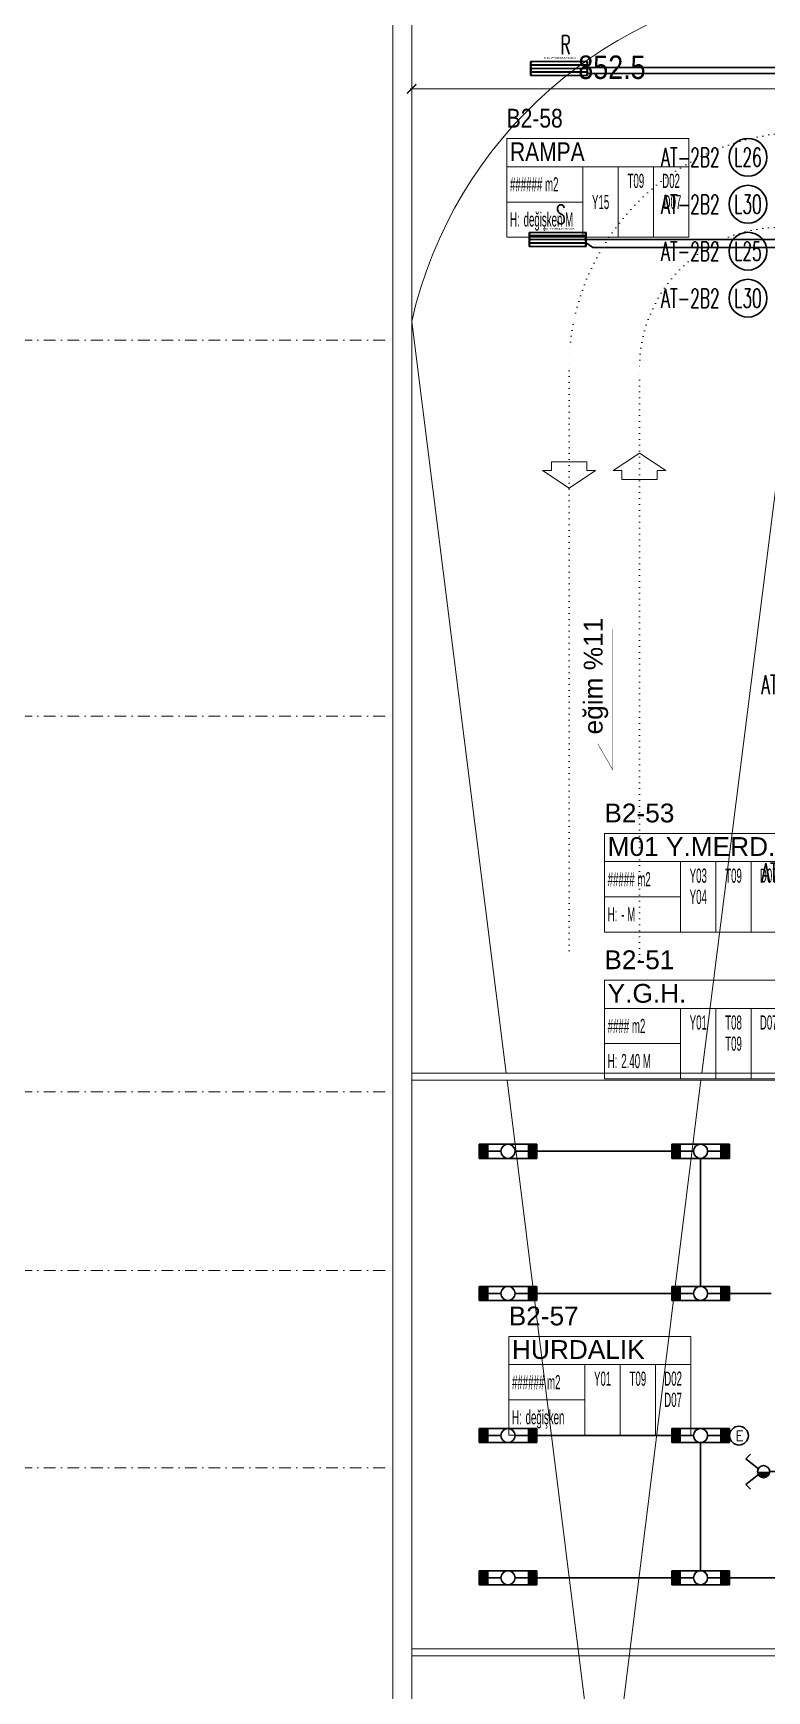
# Model space of a CAD drawing. Header units: metres. Extents: x -13316 to 152404, y -3899 to 30226.
# Drawn here: x -446 to 1116, y 1486 to 5013 of the extents above; entities that cross this region are included whole.
import ezdxf
from ezdxf.enums import TextEntityAlignment as Align

# ---------------------------------------------------------------- set-up
doc = ezdxf.new("R2010")
doc.units = ezdxf.units.M
doc.header["$LTSCALE"] = 100
doc.header["$MEASUREMENT"] = 0
doc.header["$PDMODE"] = 1
doc.linetypes.add('DASHDOT2', pattern=[0.5, 0.25, -0.125, 0, -0.125])
doc.linetypes.add('DOT2', pattern=[0.125, 0, -0.125])
doc.layers.get('0').update_dxf_attribs({"color": 9, "lineweight": 9})
for name, color, linetype, lineweight in [('00', 9, 'Continuous', 9), ('01', 9, 'Continuous', 9), ('06D', 9, 'Continuous', 9), ('21', 9, 'Continuous', 9), ('21_mahal200', 9, 'Continuous', 9), ('24', 9, 'DASHDOT2', 9), ('25', 9, 'Continuous', 9), ('E-1x36 W SIVAÜSTÜ FLUORESAN ARMATÜR (ETANŞ)', 7, 'Continuous', 30), ('E-2x36 W SIVAÜSTÜ FLUORESAN ARMATÜR (ETANŞ)', 7, 'Continuous', 30), ('E-2x54 W SIVAÜSTÜ FLUORESAN YÜKSEK TAVAN ARMATÜRÜ', 7, 'Continuous', 30), ('E-ACİL AYDINLATMA KİTİ', 7, 'Continuous', 30), ('E-KABLO', 7, 'Continuous', 30), ('E-KOMÜTATÖR ANAHTAR (ETANŞ)', 7, 'Continuous', 30), ('E-LINYE', 7, 'Continuous', 30)]:
    doc.layers.add(name, color=color, linetype=linetype, lineweight=lineweight)
doc.styles.add('Arial', font='arial.ttf', dxfattribs={"height": 2.5})
doc.styles.add('E-YAZI', font='txttw.shx')
doc.styles.add('MuuM_TEXT-ITALIC', font='ARIALNI.TTF')
doc.styles.add('MuuM_TEXT-STANDART', font='ARIALN.TTF')
doc.dimstyles.new('MuuM_DIM200', dxfattribs={"dimscale": 20, "dimtxt": 2, "dimasz": 1, "dimexe": 1, "dimexo": 1, "dimgap": 1, "dimtad": 1, "dimdec": 1, "dimrnd": 0.5, "dimdsep": 46, "dimtxsty": 'MuuM_TEXT-STANDART', "dimblk": 'ARCHTICK', "dimcen": 0, "dimdle": 0.15, "dimclrd": 256, "dimclre": 256, "dimclrt": 256, "dimadec": 0, "dimazin": 0, "dimtfac": 5, "dimtdec": 1, "dimtix": 1, "dimtmove": 2, "dimatfit": 3, "dimldrblk": 'DOT', "dimfxl": 3, "dimfxlon": 1, "dimtolj": 1, "dimlwd": -1, "dimlwe": -1, "dimarcsym": 0})

# ---------------------------------------------------------------- blocks, each defined once
blk = doc.blocks.new('p-akslar_yeni')
at = {"layer": '24'}
for points in [[(2164.8, -4535), (6415, -4535)], [(2164.8, -5335), (6415, -5335)], [(2164.8, -6135), (6415, -6135)], [(2164.8, -6515), (6415, -6515)], [(2164.8, -6935), (6415, -6935)]]:
    blk.add_lwpolyline(points, dxfattribs=at)
blk = doc.blocks.new('100_2x36 W SIVAÜSTÜ FLUORESAN ARMATÜR (ETANŞ)')
at = {"layer": 'E-2x36 W SIVAÜSTÜ FLUORESAN ARMATÜR (ETANŞ)', "color": 4}
for p, q in [((-6.15, 1.5), (6.15, 1.5)), ((-6.15, 1.5), (-6.15, -1.5)), ((-1.5, 0), (-6.15, 0)), ((1.5, 0), (6.15, 0)), ((6.15, 1.5), (6.15, -1.5)), ((-6.15, -1.5), (6.15, -1.5))]:
    blk.add_line(p, q, dxfattribs=at)
blk.add_circle((0, 0), 1.5, dxfattribs=at)
for points in [[(-4.15, 1.5), (-4.15, -1.5), (-6.15, 1.5), (-6.15, -1.5)], [(4.15, 1.5), (4.15, -1.5), (6.15, 1.5), (6.15, -1.5)]]:
    blk.add_solid(points, dxfattribs=at)
blk = doc.blocks.new('100_KOMÜTATÖR ANAHTAR (ETANŞ)')
at = {"layer": 'E-KOMÜTATÖR ANAHTAR (ETANŞ)', "color": 4}
for p, q in [((-1.7, 5.22), (-2.33, 4.62)), ((-0.37, 3.56), (-1.7, 5.22)), ((0.37, 3.56), (1.7, 5.22)), ((1.7, 5.22), (2.33, 4.62)), ((0, 2.05), (0, 0))]:
    blk.add_line(p, q, dxfattribs=at)
at = {"layer": 'E-KOMÜTATÖR ANAHTAR (ETANŞ)', "color": 4, "const_width": 0.81}
blk.add_lwpolyline([(0, 3.27, 0.414214), (-0.41, 2.86, 0.414214), (0, 2.46, 0.414214)], format="xyb", dxfattribs=at)
at = {"layer": 'E-KOMÜTATÖR ANAHTAR (ETANŞ)', "color": 4}
blk.add_circle((0, 2.86), 0.81, dxfattribs=at)
blk = doc.blocks.new('100_ACİL AYDINLATMA KİTİ')
at = {"layer": 'E-ACİL AYDINLATMA KİTİ', "color": 3}
blk.add_circle((0, 0), 1.25, dxfattribs=at)
at = {"layer": 'E-ACİL AYDINLATMA KİTİ', "color": 3, "style": 'E-YAZI'}
blk.add_text('E', height=1.34, dxfattribs=at).set_placement((-0.45, -0.69))
blk = doc.blocks.new('2x54 W SIVAÜSTÜ FLUORESAN YÜKSEK TAVAN ARMATÜRÜ')
at = {"layer": 'E-2x54 W SIVAÜSTÜ FLUORESAN YÜKSEK TAVAN ARMATÜRÜ', "color": 4}
for p, q in [((-60.8, 15), (-60.8, -15)), ((-60.8, 15), (60.8, 15)), ((-60, 0), (-15, 0)), ((15, 0), (60, 0)), ((60.8, 15), (60.8, 0)), ((60.8, 0), (60.8, -15)), ((-60.8, -15), (60.8, -15))]:
    blk.add_line(p, q, dxfattribs=at)
at = {"layer": 'E-2x54 W SIVAÜSTÜ FLUORESAN YÜKSEK TAVAN ARMATÜRÜ', "color": 7}
for p, q in [((-60.8, 0), (60.8, 0)), ((-59.3, 8), (59.3, 8)), ((-59.2, 7), (59.4, 7)), ((-59.3, -7), (59.3, -7)), ((-59.2, -8), (59.4, -8))]:
    blk.add_line(p, q, dxfattribs=at)
for centre in [(-59.2, 7.6), (-59.2, 7.3), (59.4, 7.6), (59.4, 7.3), (-59.2, -7.4), (-59.2, -7.7), (59.4, -7.4), (59.4, -7.7)]:
    blk.add_circle(centre, 0.11, dxfattribs=at)
for centre, radius, start, end in [((-48.7, 7.5), 12.1, 141.86, 218.14), ((-59.1, 7.5), 0.515, 106.8674, 266.7612), ((-59.3, 7.5), 0.519, 289.2244, 84.4042), ((48.7, 7.5), 12.1, 321.86, 38.14), ((59.5, 7.5), 0.515, 106.8674, 266.7612), ((59.3, 7.5), 0.519, 289.2244, 84.4042), ((-48.7, -7.5), 12.1, 141.86, 218.14), ((-59.1, -7.5), 0.515, 106.8674, 266.7612), ((-59.3, -7.5), 0.519, 289.2244, 84.4042), ((48.7, -7.5), 12.1, 321.86, 38.14), ((59.5, -7.5), 0.515, 106.8674, 266.7612), ((59.3, -7.5), 0.519, 289.2244, 84.4042)]:
    blk.add_arc(centre, radius, start, end, dxfattribs=at)
at = {"layer": 'E-2x54 W SIVAÜSTÜ FLUORESAN YÜKSEK TAVAN ARMATÜRÜ', "color": 7, "style": 'Arial'}
blk.add_text('MN2  2*TL554U-SP/CM LB', height=3.951, dxfattribs=at).set_placement((-31.6, 20.4))
blk = doc.blocks.new('2.bod.sitatik')
at = {"layer": '01'}
blk.add_lwpolyline([(40, -8750), (0, -8750), (0, -2950), (40, -2950), (40, -8710), (40, -8710)], close=True, dxfattribs=at)
blk = doc.blocks.new('0_slopearrow')
at = {"const_width": 0.05}
blk.add_lwpolyline([(11.21, 0), (-3.79, 0), (-1, 1.61)], dxfattribs=at)
at = {"style": 'Arial'}
blk.add_attdef('EGIM', text='', height=2, dxfattribs=at).set_placement((0, 0.5), align=Align.BOTTOM_LEFT)
at = {"style": 'MuuM_TEXT-ITALIC'}
blk.add_attdef('SLOPE', text='', height=2, dxfattribs=at).set_placement((0, -0.5), align=Align.TOP_LEFT)
blk = doc.blocks.new('_ArchTick')
at = {"color": 0, "linetype": 'ByBlock', "const_width": 0.15}
blk.add_lwpolyline([(-0.5, -0.5), (0.5, 0.5)], dxfattribs=at)
blk = doc.blocks.new('*D669')
at = {"layer": '25', "transparency": 16777216}
for p, q in [((40, -28795.9), (40, -28715.9)), ((892.5, -28795.9), (892.5, -28715.9)), ((37, -28735.9), (895.5, -28735.9))]:
    blk.add_line(p, q, dxfattribs=at)
at = {"layer": '25', "transparency": 16777216, "xscale": 20, "yscale": 20, "zscale": 20, "rotation": 180}
blk.add_blockref('_ArchTick', (40, -28735.9), dxfattribs=at)
at = {"layer": '25', "transparency": 16777216, "xscale": 20, "yscale": 20, "zscale": 20}
blk.add_blockref('_ArchTick', (892.5, -28735.9), dxfattribs=at)
at = {"layer": '25', "transparency": 16777216, "insert": (466.3, -28690.4), "char_height": 50, "attachment_point": 5, "style": 'MuuM_TEXT-STANDART'}
blk.add_mtext('\\A1;852.5', dxfattribs=at)
blk = doc.blocks.new('_Dot')
at = {"color": 0, "linetype": 'ByBlock', "lineweight": -2}
blk.add_line((-0.5, 0), (-1, 0), dxfattribs=at)
at = {"color": 0, "linetype": 'ByBlock', "const_width": 0.5}
blk.add_lwpolyline([(-0.25, 0, 1), (0.25, 0, 1)], format="xyb", close=True, dxfattribs=at)
blk = doc.blocks.new('0_arrow1')
at = {"linetype": 'ByBlock', "lineweight": -2}
blk.add_lwpolyline([(15, -22.5), (-15, -22.5), (-15, -15), (-22.5, -15), (0, 0), (22.5, -15), (15, -15)], close=True, dxfattribs=at)
blk.add_point((0, 0))
blk = doc.blocks.new('0_roomno2')
blk.add_lwpolyline([(19.38, -10.5), (0, -10.5), (0, 0), (19.38, 0)], close=True)
for points in [[(0, -3), (19.38, -3)], [(8.12, -3), (8.12, -10.5)], [(11.88, -3), (11.88, -10.5)], [(15.62, -3), (15.62, -10.5)], [(0, -6.75), (8.12, -6.75)]]:
    blk.add_lwpolyline(points)
at = {"style": 'MuuM_TEXT-STANDART', "width": 0.6}
blk.add_text('H:', height=1.5, dxfattribs=at).set_placement((0.35, -8.61), align=Align.MIDDLE_LEFT)
at = {"style": 'Arial'}
blk.add_attdef('ODANO', (0, 1.17), '', height=2, dxfattribs=at)
blk.add_attdef('MEKANADI', text='', height=2, dxfattribs=at).set_placement((0.35, -3), align=Align.BOTTOM_LEFT)
at = {"style": 'MuuM_TEXT-STANDART', "width": 0.6}
for tag, p in [('M2', (0.35, -4.88)), ('TEMIZTAVANYUKSEKLIGI', (1.8, -8.61))]:
    blk.add_attdef(tag, text='', height=1.5, dxfattribs=at).set_placement(p, align=Align.MIDDLE_LEFT)
for tag, p in [('YER01', (10, -4.5)), ('TAVAN01', (13.75, -4.5)), ('DUVAR01', (17.5, -4.5)), ('YER02', (10, -6.75)), ('TAVAN02', (13.75, -6.75)), ('DUVAR02', (17.5, -6.75)), ('YER03', (10, -9)), ('TAVAN03', (13.75, -9)), ('DUVAR03', (17.5, -9))]:
    blk.add_attdef(tag, text='', height=1.5, dxfattribs=at).set_placement(p, align=Align.MIDDLE_CENTER)
blk = doc.blocks.new('2.bod.Mimari')
at = {"layer": '00'}
for points in [[(40, -6150), (40, -6165), (860, -6165), (860, -6150)], [(40, -7375), (40, -7390), (860, -7390), (860, -7375)]]:
    blk.add_lwpolyline(points, close=True, dxfattribs=at)
at = {"layer": '06D'}
blk.add_lwpolyline([(657.5, -6150), (860, -4550), (860, -4550), (940, -4550), (940, -3830), (860, -3830, 0.3239144), (40, -4550), (241.23, -6150)], format="xyb", dxfattribs=at)
at = {"layer": '06D', "linetype": 'DOT2'}
for points in [[(375, -5889.88), (375, -4630, -0.3693847), (825, -4150), (8420, -4150)], [(525, -5909.88), (525, -4650, -0.4142136), (825, -4350), (8520, -4350)]]:
    blk.add_lwpolyline(points, format="xyb", dxfattribs=at)
at = {"layer": '06D'}
blk.add_lwpolyline([(243.11, -6165), (450, -7820), (655.62, -6165)], dxfattribs=at)
at = {"layer": '06D', "xscale": -2.5, "yscale": 2.5, "zscale": 2.5}
blk.add_blockref('0_arrow1', (525, -4830.22), dxfattribs=at)
at = {"layer": '06D', "xscale": 2.5, "yscale": 2.5, "zscale": 2.5, "rotation": 180}
blk.add_blockref('0_arrow1', (375, -4905.22), dxfattribs=at)
at = {"layer": '21'}
ref = blk.add_blockref('0_slopearrow', (468.37, -5429.12), dxfattribs=dict(at, xscale=20, yscale=20, zscale=20, rotation=90))
ref.add_attrib('EGIM', 'eğim %11', dxfattribs={"layer": '0', "height": 40, "rotation": 90, "style": 'Arial'}).set_placement((458.37, -5429.12), align=Align.BOTTOM_LEFT)
at = {"layer": '21_mahal200'}
ref = blk.add_blockref('0_roomno2', (242.23, -4160.99), dxfattribs=dict(at, xscale=20, yscale=20, zscale=20))
ref.add_attrib('ODANO', 'B2-58', (242.23, -4137.59), dxfattribs={"layer": '0', "height": 40, "style": 'Arial', "width": 0.8})
ref.add_attrib('MEKANADI', 'RAMPA', dxfattribs={"layer": '0', "height": 40, "style": 'Arial', "width": 0.8}).set_placement((249.23, -4220.99), align=Align.BOTTOM_LEFT)
ref.add_attrib('M2', '###### m2', dxfattribs={"layer": '0', "height": 30, "style": 'MuuM_TEXT-STANDART', "width": 0.6}).set_placement((249.23, -4258.49), align=Align.MIDDLE_LEFT)
ref.add_attrib('TEMIZTAVANYUKSEKLIGI', 'değişken M', dxfattribs={"layer": '0', "height": 30, "style": 'MuuM_TEXT-STANDART', "width": 0.6}).set_placement((278.23, -4333.15), align=Align.MIDDLE_LEFT)
ref.add_attrib('TAVAN01', 'T09', dxfattribs={"layer": '0', "height": 30, "style": 'MuuM_TEXT-STANDART', "width": 0.6}).set_placement((517.23, -4250.99), align=Align.MIDDLE_CENTER)
ref.add_attrib('DUVAR01', 'D02', dxfattribs={"layer": '0', "height": 30, "style": 'MuuM_TEXT-STANDART', "width": 0.6}).set_placement((592.23, -4250.99), align=Align.MIDDLE_CENTER)
ref.add_attrib('YER02', 'Y15', dxfattribs={"layer": '0', "height": 30, "style": 'MuuM_TEXT-STANDART', "width": 0.6}).set_placement((442.23, -4295.99), align=Align.MIDDLE_CENTER)
ref.add_attrib('DUVAR02', ' D07', dxfattribs={"layer": '0', "height": 30, "style": 'MuuM_TEXT-STANDART', "width": 0.6}).set_placement((592.23, -4295.99), align=Align.MIDDLE_CENTER)
ref = blk.add_blockref('0_roomno2', (450.17, -5639.65), dxfattribs=dict(at, xscale=20, yscale=20, zscale=20))
ref.add_attrib('ODANO', 'B2-53', (450.17, -5616.25), dxfattribs={"layer": '0', "height": 40, "style": 'Arial'})
ref.add_attrib('MEKANADI', 'M01 Y.MERD.', dxfattribs={"layer": '0', "height": 40, "style": 'Arial'}).set_placement((457.17, -5699.65), align=Align.BOTTOM_LEFT)
ref.add_attrib('M2', '##### m2', dxfattribs={"layer": '0', "height": 30, "style": 'MuuM_TEXT-STANDART', "width": 0.6}).set_placement((457.17, -5737.15), align=Align.MIDDLE_LEFT)
ref.add_attrib('TEMIZTAVANYUKSEKLIGI', '- M', dxfattribs={"layer": '0', "height": 30, "style": 'MuuM_TEXT-STANDART', "width": 0.6}).set_placement((486.17, -5811.81), align=Align.MIDDLE_LEFT)
ref.add_attrib('YER01', 'Y03', dxfattribs={"layer": '0', "height": 30, "style": 'MuuM_TEXT-STANDART', "width": 0.6}).set_placement((650.17, -5729.65), align=Align.MIDDLE_CENTER)
ref.add_attrib('TAVAN01', 'T09', dxfattribs={"layer": '0', "height": 30, "style": 'MuuM_TEXT-STANDART', "width": 0.6}).set_placement((725.17, -5729.65), align=Align.MIDDLE_CENTER)
ref.add_attrib('DUVAR01', 'D07', dxfattribs={"layer": '0', "height": 30, "style": 'MuuM_TEXT-STANDART', "width": 0.6}).set_placement((800.17, -5729.65), align=Align.MIDDLE_CENTER)
ref.add_attrib('YER02', 'Y04', dxfattribs={"layer": '0', "height": 30, "style": 'MuuM_TEXT-STANDART', "width": 0.6}).set_placement((650.17, -5774.65), align=Align.MIDDLE_CENTER)
ref = blk.add_blockref('0_roomno2', (450.17, -5952.04), dxfattribs=dict(at, xscale=20, yscale=20, zscale=20))
ref.add_attrib('ODANO', 'B2-51', (450.17, -5928.64), dxfattribs={"layer": '0', "height": 40, "style": 'Arial'})
ref.add_attrib('MEKANADI', 'Y.G.H.', dxfattribs={"layer": '0', "height": 40, "style": 'Arial'}).set_placement((457.17, -6012.04), align=Align.BOTTOM_LEFT)
ref.add_attrib('M2', '#### m2', dxfattribs={"layer": '0', "height": 30, "style": 'MuuM_TEXT-STANDART', "width": 0.6}).set_placement((457.17, -6049.54), align=Align.MIDDLE_LEFT)
ref.add_attrib('TEMIZTAVANYUKSEKLIGI', '2.40 M', dxfattribs={"layer": '0', "height": 30, "style": 'MuuM_TEXT-STANDART', "width": 0.6}).set_placement((486.17, -6124.19), align=Align.MIDDLE_LEFT)
ref.add_attrib('YER01', 'Y01', dxfattribs={"layer": '0', "height": 30, "style": 'MuuM_TEXT-STANDART', "width": 0.6}).set_placement((650.17, -6042.04), align=Align.MIDDLE_CENTER)
ref.add_attrib('TAVAN01', 'T08', dxfattribs={"layer": '0', "height": 30, "style": 'MuuM_TEXT-STANDART', "width": 0.6}).set_placement((725.17, -6042.04), align=Align.MIDDLE_CENTER)
ref.add_attrib('DUVAR01', 'D07', dxfattribs={"layer": '0', "height": 30, "style": 'MuuM_TEXT-STANDART', "width": 0.6}).set_placement((800.17, -6042.04), align=Align.MIDDLE_CENTER)
ref.add_attrib('TAVAN02', 'T09', dxfattribs={"layer": '0', "height": 30, "style": 'MuuM_TEXT-STANDART', "width": 0.6}).set_placement((725.17, -6087.04), align=Align.MIDDLE_CENTER)
ref = blk.add_blockref('0_roomno2', (246.5, -6710.03), dxfattribs=dict(at, xscale=20, yscale=20, zscale=20))
ref.add_attrib('ODANO', 'B2-57', (246.5, -6686.63), dxfattribs={"layer": '0', "height": 40, "style": 'Arial'})
ref.add_attrib('MEKANADI', 'HURDALIK', dxfattribs={"layer": '0', "height": 40, "style": 'Arial'}).set_placement((253.5, -6770.03), align=Align.BOTTOM_LEFT)
ref.add_attrib('M2', '###### m2', dxfattribs={"layer": '0', "height": 30, "style": 'MuuM_TEXT-STANDART', "width": 0.6}).set_placement((253.5, -6807.53), align=Align.MIDDLE_LEFT)
ref.add_attrib('TEMIZTAVANYUKSEKLIGI', 'değişken', dxfattribs={"layer": '0', "height": 30, "style": 'MuuM_TEXT-STANDART', "width": 0.6}).set_placement((282.5, -6882.19), align=Align.MIDDLE_LEFT)
ref.add_attrib('YER01', 'Y01', dxfattribs={"layer": '0', "height": 30, "style": 'MuuM_TEXT-STANDART', "width": 0.6}).set_placement((446.5, -6800.03), align=Align.MIDDLE_CENTER)
ref.add_attrib('TAVAN01', 'T09', dxfattribs={"layer": '0', "height": 30, "style": 'MuuM_TEXT-STANDART', "width": 0.6}).set_placement((521.5, -6800.03), align=Align.MIDDLE_CENTER)
ref.add_attrib('DUVAR01', 'D02', dxfattribs={"layer": '0', "height": 30, "style": 'MuuM_TEXT-STANDART', "width": 0.6}).set_placement((596.5, -6800.03), align=Align.MIDDLE_CENTER)
ref.add_attrib('DUVAR02', 'D07', dxfattribs={"layer": '0', "height": 30, "style": 'MuuM_TEXT-STANDART', "width": 0.6}).set_placement((596.5, -6845.03), align=Align.MIDDLE_CENTER)
at = {"layer": '25'}
dim = blk.add_linear_dim(base=(892.5, -4055.09), p1=(40.03, -7032.89), p2=(892.5, -4150), dimstyle='MuuM_DIM200', override={"dimtxt": 2.5}, dxfattribs=at)
dim.commit()
dim.dimension.update_dxf_attribs({"geometry": '*D669', "text_midpoint": (466.27, -4009.56), "insert": (0, 24680.79)})

msp = doc.modelspace()

# ---------------------------------------------------------------- linework, layer by layer
at = {"layer": 'E-1x36 W SIVAÜSTÜ FLUORESAN ARMATÜR (ETANŞ)', "color": 6}
for p, q in [((1294, 4940.56), (732.43, 4940.56)), ((745.86, 4556.9), (731.47, 4566.82)), ((1220, 4556.9), (745.86, 4556.9))]:
    msp.add_line(p, q, dxfattribs=at)
at = {"layer": 'E-KABLO', "color": 6}
for p, q in [((1169.83, 4927.29), (736.67, 4927.29)), ((1261.32, 4574.38), (731.47, 4574.38)), ((960, 2633.75), (580.01, 2633.75)), ((975, 2618.75), (975, 2346.25)), ((960, 2331.25), (580.01, 2331.25)), ((990, 2331.25), (1125, 2331.25)), ((960, 2028.75), (580.01, 2028.75)), ((975, 1741.25), (975, 2013.75)), ((960, 1726.25), (580.01, 1726.25)), ((1155, 1726.25), (990, 1726.25))]:
    msp.add_line(p, q, dxfattribs=at)
at = {"layer": 'E-LINYE', "color": 7, "linetype": 'Continuous'}
for centre in [(1075.9, 4749.23), (1075.9, 4649.23), (1075.9, 4549.23), (1075.9, 4449.23)]:
    msp.add_circle(centre, 40.25, dxfattribs=at)

# ---------------------------------------------------------------- block references
for name in ['2.bod.sitatik', '2.bod.Mimari']:
    msp.add_blockref(name, (320, 8950))
at = {"layer": '24'}
msp.add_blockref('p-akslar_yeni', (-6095, 8895), dxfattribs=at)
at = {"layer": 'E-2x36 W SIVAÜSTÜ FLUORESAN ARMATÜR (ETANŞ)', "xscale": 10, "yscale": 10, "zscale": 10}
for p in [(565.01, 2633.75), (975, 2633.75), (565.01, 2331.25), (975, 2331.25), (565.01, 2028.75), (975, 2028.75), (565.01, 1726.25), (975, 1726.25)]:
    msp.add_blockref('100_2x36 W SIVAÜSTÜ FLUORESAN ARMATÜR (ETANŞ)', p, dxfattribs=at)
at = {"layer": 'E-2x54 W SIVAÜSTÜ FLUORESAN YÜKSEK TAVAN ARMATÜRÜ', "color": 6}
for p in [(673.6, 4938.13), (670.67, 4574.38)]:
    msp.add_blockref('2x54 W SIVAÜSTÜ FLUORESAN YÜKSEK TAVAN ARMATÜRÜ', p, dxfattribs=at)
at = {"layer": 'E-ACİL AYDINLATMA KİTİ', "xscale": 16, "yscale": 16, "zscale": 16}
msp.add_blockref('100_ACİL AYDINLATMA KİTİ', (1056.79, 2028.64), dxfattribs=at)
at = {"layer": 'E-KOMÜTATÖR ANAHTAR (ETANŞ)', "xscale": 16, "yscale": 16, "zscale": 16, "rotation": 89.99999999999999}
msp.add_blockref('100_KOMÜTATÖR ANAHTAR (ETANŞ)', (1155, 1952.01), dxfattribs=at)

# ---------------------------------------------------------------- texts
at = {"layer": 'E-LINYE', "color": 3, "linetype": 'Continuous', "style": 'E-YAZI', "width": 0.6}
for s, p in [('R', (687.59, 4988.68)), ('AT-2B2', (953.35, 4749.07)), ('L26', (1075.9, 4749.23)), ('AT-2B2', (953.35, 4649.07)), ('L30', (1075.9, 4649.23)), ('S', (677.7, 4627.63)), ('AT-2B2', (953.35, 4549.07)), ('L25', (1075.9, 4549.23)), ('AT-2B2', (953.35, 4449.07)), ('L30', (1075.9, 4449.23)), ('AT-2B2', (1166.5, 3626.79)), ('AT-2B2', (1166.8, 3226.87))]:
    msp.add_text(s, height=40, dxfattribs=at).set_placement(p, align=Align.MIDDLE_CENTER)

doc.saveas('drawing.dxf')
